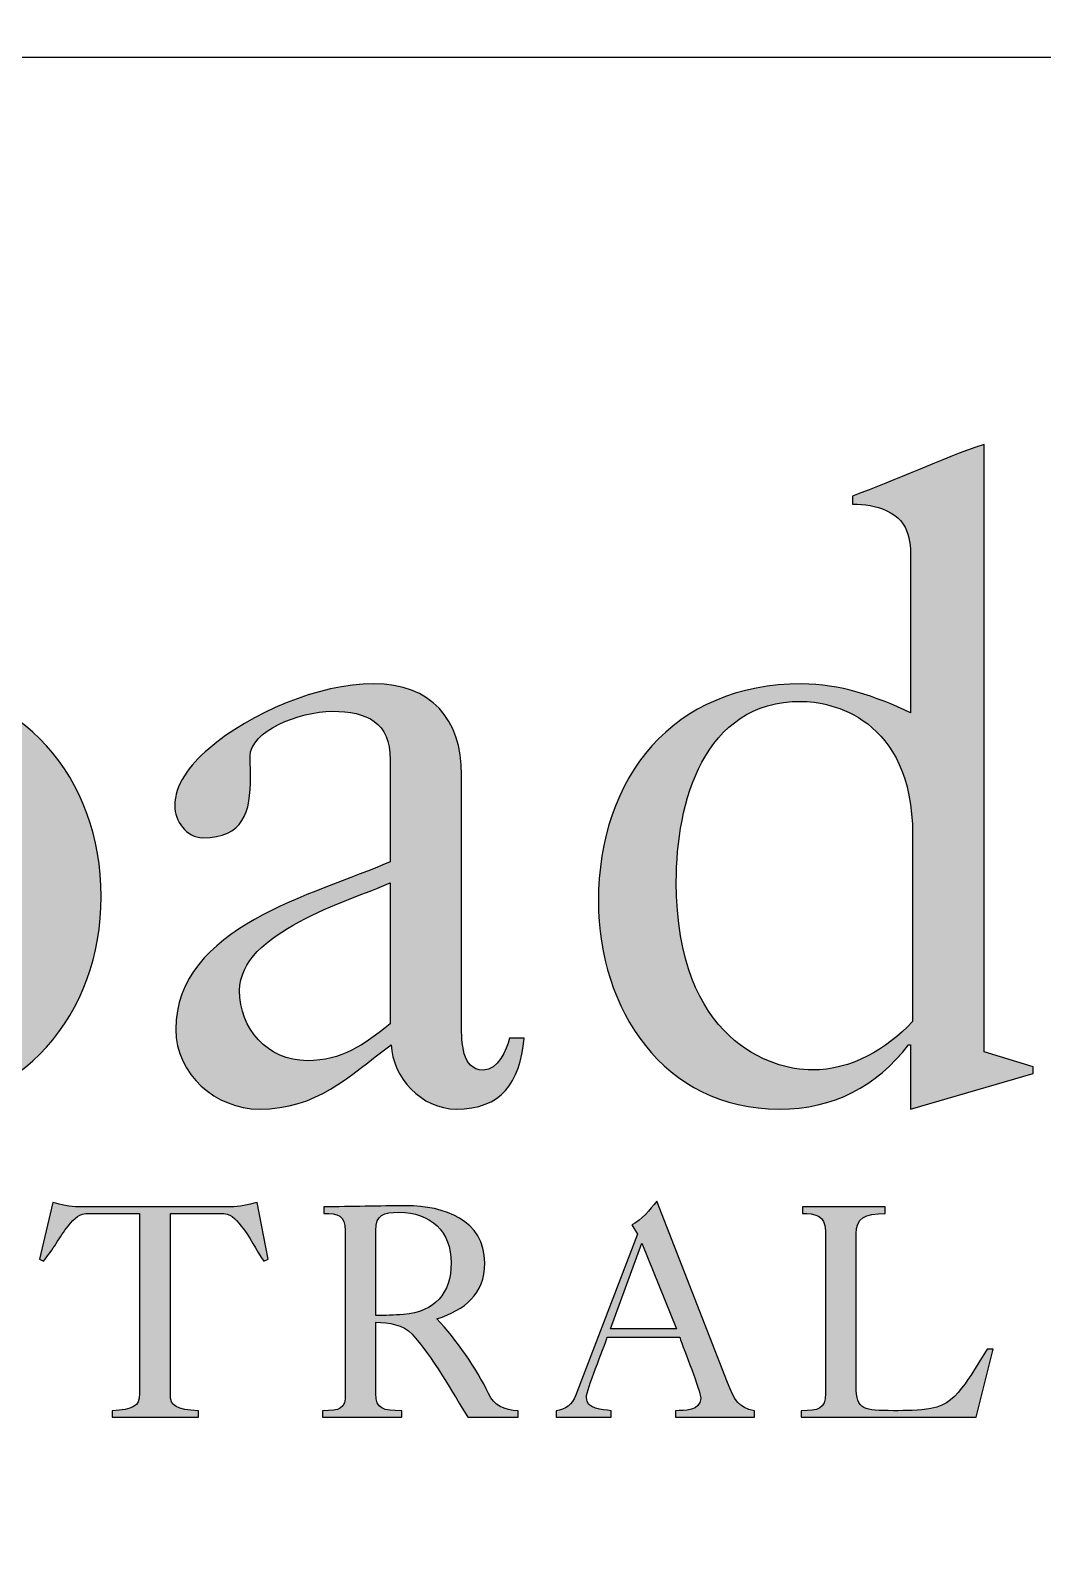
# Model space of a CAD drawing. Header units: millimetres. Extents: x 0 to 1038, y -1303 to 297.
# Drawn here: x 399.86 to 405.65, y 98.12 to 106.84 of the extents above; entities that cross this region are included whole.
import ezdxf
from ezdxf.enums import TextEntityAlignment as Align

# ---------------------------------------------------------------- set-up
doc = ezdxf.new("R2010")
doc.units = ezdxf.units.MM
for name, color, linetype in [('GREEN', 84, 'Continuous'), ('TBLK18', 4, 'Continuous'), ('TBLK25', 1, 'Continuous'), ('TBLK35', 3, 'Continuous'), ('TBLK50', 7, 'Continuous')]:
    doc.layers.add(name, color=color, linetype=linetype)
doc.styles.add('ISO', font='iso3098b.shx')

# ---------------------------------------------------------------- blocks, each defined once
blk = doc.blocks.new('MR logo')
at = {"layer": 'TBLK18'}
h = blk.add_hatch(color=256, dxfattribs=at)
edge = h.paths.add_edge_path(flags=16)
edge.add_spline(control_points=[(45.623, -9.558), (45.623, -8.212), (44.68, -8.03), (44.347, -8.03), (44.347, -8.03), (43.227, -8.03), (42.919, -9.193), (42.919, -10.099), (42.919, -10.099), (42.919, -11.917), (44.013, -12.25), (44.472, -12.25), (44.472, -12.25), (44.925, -12.25), (45.321, -12.017), (45.623, -11.697), (45.623, -11.697), (45.623, -11.697), (45.623, -9.558), (45.623, -9.558)], knot_values=[0, 0, 0, 0, 0.2, 0.2, 0.2, 0.2, 0.4, 0.4, 0.4, 0.4, 0.6, 0.6, 0.6, 0.6, 0.8, 0.8, 0.8, 0.8, 1, 1, 1, 1], degree=3, periodic=0)
edge = h.paths.add_edge_path()
edge.add_spline(control_points=[(45.601, -6.471), (45.601, -6.226), (45.607, -5.975), (45.33, -5.849), (45.33, -5.849), (45.192, -5.786), (45.085, -5.773), (44.934, -5.773), (44.934, -5.773), (44.934, -5.773), (44.934, -5.679), (44.934, -5.679), (44.934, -5.679), (45.45, -5.497), (45.928, -5.258), (46.443, -5.088), (46.443, -5.088), (46.443, -5.088), (46.443, -12.044), (46.443, -12.044), (46.443, -12.044), (46.443, -12.044), (47.003, -12.213), (47.003, -12.213), (47.003, -12.213), (47.003, -12.213), (47.003, -12.289), (47.003, -12.289), (47.003, -12.289), (47.003, -12.289), (45.601, -12.698), (45.601, -12.698), (45.601, -12.698), (45.601, -12.698), (45.601, -11.962), (45.601, -11.962), (45.601, -11.962), (45.601, -11.962), (45.576, -11.962), (45.576, -11.962), (45.576, -11.962), (45.211, -12.44), (44.72, -12.698), (44.098, -12.698), (44.098, -12.698), (42.771, -12.698), (42.028, -11.553), (42.028, -10.32), (42.028, -10.32), (42.028, -8.893), (42.884, -7.83), (44.355, -7.83), (44.355, -7.83), (44.783, -7.83), (45.198, -7.968), (45.601, -8.163), (45.601, -8.163), (45.601, -8.163), (45.601, -6.471), (45.601, -6.471)], knot_values=[0, 0, 0, 0, 0.066667, 0.066667, 0.066667, 0.066667, 0.133333, 0.133333, 0.133333, 0.133333, 0.2, 0.2, 0.2, 0.2, 0.266667, 0.266667, 0.266667, 0.266667, 0.333333, 0.333333, 0.333333, 0.333333, 0.4, 0.4, 0.4, 0.4, 0.466667, 0.466667, 0.466667, 0.466667, 0.533333, 0.533333, 0.533333, 0.533333, 0.6, 0.6, 0.6, 0.6, 0.666667, 0.666667, 0.666667, 0.666667, 0.733333, 0.733333, 0.733333, 0.733333, 0.8, 0.8, 0.8, 0.8, 0.866667, 0.866667, 0.866667, 0.866667, 0.933333, 0.933333, 0.933333, 0.933333, 1, 1, 1, 1], degree=3, periodic=0)
h = blk.add_hatch(color=256, dxfattribs=at)
edge = h.paths.add_edge_path(flags=16)
edge.add_spline(control_points=[(34.06, -8.037), (33.066, -8.037), (32.701, -9.169), (32.701, -10.264), (32.701, -10.264), (32.701, -11.358), (33.066, -12.497), (34.06, -12.497), (34.06, -12.497), (35.06, -12.497), (35.425, -11.358), (35.425, -10.264), (35.425, -10.264), (35.425, -9.169), (35.06, -8.037), (34.06, -8.037)], knot_values=[0, 0, 0, 0, 0.25, 0.25, 0.25, 0.25, 0.5, 0.5, 0.5, 0.5, 0.75, 0.75, 0.75, 0.75, 1, 1, 1, 1], degree=3, periodic=0)
edge = h.paths.add_edge_path()
edge.add_spline(control_points=[(34.06, -12.698), (32.689, -12.698), (31.79, -11.616), (31.79, -10.264), (31.79, -10.264), (31.79, -8.912), (32.689, -7.83), (34.06, -7.83), (34.06, -7.83), (35.431, -7.83), (36.337, -8.912), (36.337, -10.264), (36.337, -10.264), (36.337, -11.616), (35.431, -12.698), (34.06, -12.698)], knot_values=[0, 0, 0, 0, 0.25, 0.25, 0.25, 0.25, 0.5, 0.5, 0.5, 0.5, 0.75, 0.75, 0.75, 0.75, 1, 1, 1, 1], degree=3, periodic=0)
h = blk.add_hatch(color=256, dxfattribs=at)
edge = h.paths.add_edge_path(flags=16)
edge.add_spline(control_points=[(39.645, -10.107), (39.167, -10.32), (37.922, -10.673), (37.922, -11.339), (37.922, -11.339), (37.922, -11.779), (38.242, -12.144), (38.695, -12.144), (38.695, -12.144), (39.098, -12.144), (39.337, -11.962), (39.645, -11.723), (39.645, -11.723), (39.645, -11.723), (39.645, -10.107), (39.645, -10.107)], knot_values=[0, 0, 0, 0, 0.25, 0.25, 0.25, 0.25, 0.5, 0.5, 0.5, 0.5, 0.75, 0.75, 0.75, 0.75, 1, 1, 1, 1], degree=3, periodic=0)
edge = h.paths.add_edge_path()
edge.add_spline(control_points=[(39.645, -8.698), (39.645, -8.27), (39.381, -8.144), (38.984, -8.144), (38.984, -8.144), (38.594, -8.144), (38.041, -8.377), (38.041, -8.66), (38.041, -8.66), (38.041, -8.723), (38.047, -8.786), (38.047, -8.893), (38.047, -8.893), (38.047, -9.302), (37.966, -9.591), (37.5, -9.591), (37.5, -9.591), (37.311, -9.591), (37.179, -9.396), (37.179, -9.226), (37.179, -9.226), (37.179, -8.987), (37.343, -8.767), (37.569, -8.572), (37.569, -8.572), (38.047, -8.163), (38.821, -7.83), (39.456, -7.83), (39.456, -7.83), (40.11, -7.83), (40.462, -8.226), (40.462, -8.874), (40.462, -8.874), (40.462, -8.874), (40.462, -11.742), (40.462, -11.742), (40.462, -11.742), (40.462, -11.924), (40.462, -12.251), (40.708, -12.251), (40.708, -12.251), (40.877, -12.251), (40.978, -12.025), (41.01, -11.886), (41.01, -11.886), (41.01, -11.886), (41.179, -11.886), (41.179, -11.886), (41.179, -11.886), (41.129, -12.402), (40.915, -12.698), (40.4, -12.698), (40.4, -12.698), (40.003, -12.698), (39.67, -12.333), (39.657, -11.962), (39.657, -11.962), (39.154, -12.333), (38.808, -12.698), (38.148, -12.698), (38.148, -12.698), (37.651, -12.698), (37.192, -12.302), (37.192, -11.786), (37.192, -11.786), (37.192, -10.61), (38.777, -10.245), (39.645, -9.868), (39.645, -9.868), (39.645, -9.868), (39.645, -8.698), (39.645, -8.698)], knot_values=[0, 0, 0, 0, 0.055556, 0.055556, 0.055556, 0.055556, 0.111111, 0.111111, 0.111111, 0.111111, 0.166667, 0.166667, 0.166667, 0.166667, 0.222222, 0.222222, 0.222222, 0.222222, 0.277778, 0.277778, 0.277778, 0.277778, 0.333333, 0.333333, 0.333333, 0.333333, 0.388889, 0.388889, 0.388889, 0.388889, 0.444444, 0.444444, 0.444444, 0.444444, 0.5, 0.5, 0.5, 0.5, 0.555556, 0.555556, 0.555556, 0.555556, 0.611111, 0.611111, 0.611111, 0.611111, 0.666667, 0.666667, 0.666667, 0.666667, 0.722222, 0.722222, 0.722222, 0.722222, 0.777778, 0.777778, 0.777778, 0.777778, 0.833333, 0.833333, 0.833333, 0.833333, 0.888889, 0.888889, 0.888889, 0.888889, 0.944444, 0.944444, 0.944444, 0.944444, 1, 1, 1, 1], degree=3, periodic=0)
h = blk.add_hatch(color=256, dxfattribs=at)
edge = h.paths.add_edge_path()
edge.add_spline(control_points=[(36.777, -13.893), (36.777, -13.893), (36.205, -13.893), (36.205, -13.893), (36.205, -13.893), (36.079, -13.893), (36.041, -13.943), (35.959, -14.037), (35.959, -14.037), (35.859, -14.163), (35.789, -14.308), (35.676, -14.44), (35.676, -14.44), (35.676, -14.44), (35.632, -14.415), (35.632, -14.415), (35.632, -14.415), (35.632, -14.415), (35.783, -13.767), (35.783, -13.767), (35.783, -13.767), (35.878, -13.792), (35.978, -13.817), (36.085, -13.817), (36.085, -13.817), (36.085, -13.817), (37.815, -13.817), (37.815, -13.817), (37.815, -13.817), (37.922, -13.817), (38.022, -13.792), (38.123, -13.767), (38.123, -13.767), (38.123, -13.767), (38.249, -14.415), (38.249, -14.415), (38.249, -14.415), (38.249, -14.415), (38.198, -14.44), (38.198, -14.44), (38.198, -14.44), (38.11, -14.308), (38.041, -14.163), (37.94, -14.037), (37.94, -14.037), (37.859, -13.943), (37.827, -13.893), (37.695, -13.893), (37.695, -13.893), (37.695, -13.893), (37.129, -13.893), (37.129, -13.893), (37.129, -13.893), (37.129, -13.893), (37.129, -15.956), (37.129, -15.956), (37.129, -15.956), (37.129, -16.106), (37.198, -16.138), (37.45, -16.151), (37.45, -16.151), (37.45, -16.151), (37.45, -16.226), (37.45, -16.226), (37.45, -16.226), (37.45, -16.226), (36.462, -16.226), (36.462, -16.226), (36.462, -16.226), (36.462, -16.226), (36.462, -16.151), (36.462, -16.151), (36.462, -16.151), (36.701, -16.138), (36.777, -16.106), (36.777, -15.956), (36.777, -15.956), (36.777, -15.956), (36.777, -13.893), (36.777, -13.893)], knot_values=[0, 0, 0, 0, 0.05, 0.05, 0.05, 0.05, 0.1, 0.1, 0.1, 0.1, 0.15, 0.15, 0.15, 0.15, 0.2, 0.2, 0.2, 0.2, 0.25, 0.25, 0.25, 0.25, 0.3, 0.3, 0.3, 0.3, 0.35, 0.35, 0.35, 0.35, 0.4, 0.4, 0.4, 0.4, 0.45, 0.45, 0.45, 0.45, 0.5, 0.5, 0.5, 0.5, 0.55, 0.55, 0.55, 0.55, 0.6, 0.6, 0.6, 0.6, 0.65, 0.65, 0.65, 0.65, 0.7, 0.7, 0.7, 0.7, 0.75, 0.75, 0.75, 0.75, 0.8, 0.8, 0.8, 0.8, 0.85, 0.85, 0.85, 0.85, 0.9, 0.9, 0.9, 0.9, 0.95, 0.95, 0.95, 0.95, 1, 1, 1, 1], degree=3, periodic=0)
h = blk.add_hatch(color=256, dxfattribs=at)
edge = h.paths.add_edge_path(flags=16)
edge.add_spline(control_points=[(42.167, -15.213), (42.167, -15.213), (42.921, -15.213), (42.921, -15.213), (42.921, -15.213), (42.921, -15.213), (42.525, -14.232), (42.525, -14.232), (42.525, -14.232), (42.525, -14.232), (42.167, -15.213), (42.167, -15.213)], knot_values=[0, 0, 0, 0, 0.333333, 0.333333, 0.333333, 0.333333, 0.666667, 0.666667, 0.666667, 0.666667, 1, 1, 1, 1], degree=3, periodic=0)
edge = h.paths.add_edge_path()
edge.add_spline(control_points=[(41.544, -16.226), (41.544, -16.226), (41.544, -16.151), (41.544, -16.151), (41.544, -16.151), (41.645, -16.144), (41.733, -16.075), (41.764, -15.981), (41.764, -15.981), (41.764, -15.981), (42.475, -14.132), (42.475, -14.132), (42.475, -14.132), (42.475, -14.132), (42.412, -14.025), (42.412, -14.025), (42.412, -14.025), (42.525, -13.962), (42.613, -13.855), (42.695, -13.754), (42.695, -13.754), (42.695, -13.754), (43.506, -15.83), (43.506, -15.83), (43.506, -15.83), (43.588, -16.031), (43.626, -16.119), (43.815, -16.151), (43.815, -16.151), (43.815, -16.151), (43.815, -16.226), (43.815, -16.226), (43.815, -16.226), (43.815, -16.226), (42.909, -16.226), (42.909, -16.226), (42.909, -16.226), (42.909, -16.226), (42.909, -16.151), (42.909, -16.151), (42.909, -16.151), (43.01, -16.151), (43.198, -16.151), (43.198, -16.012), (43.198, -16.012), (43.198, -15.912), (43.003, -15.465), (42.959, -15.308), (42.959, -15.308), (42.959, -15.308), (42.129, -15.308), (42.129, -15.308), (42.129, -15.308), (42.091, -15.434), (41.89, -15.912), (41.89, -16), (41.89, -16), (41.89, -16.138), (42.072, -16.138), (42.173, -16.151), (42.173, -16.151), (42.173, -16.151), (42.173, -16.226), (42.173, -16.226), (42.173, -16.226), (42.173, -16.226), (41.544, -16.226), (41.544, -16.226)], knot_values=[0, 0, 0, 0, 0.058824, 0.058824, 0.058824, 0.058824, 0.117647, 0.117647, 0.117647, 0.117647, 0.176471, 0.176471, 0.176471, 0.176471, 0.235294, 0.235294, 0.235294, 0.235294, 0.294118, 0.294118, 0.294118, 0.294118, 0.352941, 0.352941, 0.352941, 0.352941, 0.411765, 0.411765, 0.411765, 0.411765, 0.470588, 0.470588, 0.470588, 0.470588, 0.529412, 0.529412, 0.529412, 0.529412, 0.588235, 0.588235, 0.588235, 0.588235, 0.647059, 0.647059, 0.647059, 0.647059, 0.705882, 0.705882, 0.705882, 0.705882, 0.764706, 0.764706, 0.764706, 0.764706, 0.823529, 0.823529, 0.823529, 0.823529, 0.882353, 0.882353, 0.882353, 0.882353, 0.941176, 0.941176, 0.941176, 0.941176, 1, 1, 1, 1], degree=3, periodic=0)
h = blk.add_hatch(color=256, dxfattribs=at)
edge = h.paths.add_edge_path()
edge.add_spline(control_points=[(38.884, -13.817), (39.198, -13.817), (39.519, -13.805), (39.833, -13.805), (39.833, -13.805), (40.255, -13.805), (40.727, -13.968), (40.727, -14.459), (40.727, -14.459), (40.727, -14.823), (40.5, -14.993), (40.179, -15.1), (40.179, -15.1), (40.4, -15.333), (40.632, -15.666), (40.771, -15.956), (40.771, -15.956), (40.833, -16.088), (40.947, -16.151), (41.11, -16.151), (41.11, -16.151), (41.11, -16.151), (41.11, -16.226), (41.11, -16.226), (41.11, -16.226), (41.11, -16.226), (40.532, -16.226), (40.532, -16.226), (40.532, -16.226), (40.381, -15.974), (40.104, -15.496), (39.896, -15.276), (39.896, -15.276), (39.789, -15.163), (39.632, -15.144), (39.481, -15.138), (39.481, -15.138), (39.481, -15.138), (39.481, -15.956), (39.481, -15.956), (39.481, -15.956), (39.481, -16.132), (39.563, -16.151), (39.777, -16.151), (39.777, -16.151), (39.777, -16.151), (39.777, -16.226), (39.777, -16.226), (39.777, -16.226), (39.777, -16.226), (38.871, -16.226), (38.871, -16.226), (38.871, -16.226), (38.871, -16.226), (38.871, -16.151), (38.871, -16.151), (38.871, -16.151), (39.066, -16.151), (39.142, -16.132), (39.129, -15.956), (39.129, -15.956), (39.129, -15.956), (39.129, -14.088), (39.129, -14.088), (39.129, -14.088), (39.129, -13.912), (39.047, -13.893), (38.884, -13.893), (38.884, -13.893), (38.884, -13.893), (38.884, -13.817), (38.884, -13.817)], knot_values=[0, 0, 0, 0, 0.055556, 0.055556, 0.055556, 0.055556, 0.111111, 0.111111, 0.111111, 0.111111, 0.166667, 0.166667, 0.166667, 0.166667, 0.222222, 0.222222, 0.222222, 0.222222, 0.277778, 0.277778, 0.277778, 0.277778, 0.333333, 0.333333, 0.333333, 0.333333, 0.388889, 0.388889, 0.388889, 0.388889, 0.444444, 0.444444, 0.444444, 0.444444, 0.5, 0.5, 0.5, 0.5, 0.555556, 0.555556, 0.555556, 0.555556, 0.611111, 0.611111, 0.611111, 0.611111, 0.666667, 0.666667, 0.666667, 0.666667, 0.722222, 0.722222, 0.722222, 0.722222, 0.777778, 0.777778, 0.777778, 0.777778, 0.833333, 0.833333, 0.833333, 0.833333, 0.888889, 0.888889, 0.888889, 0.888889, 0.944444, 0.944444, 0.944444, 0.944444, 1, 1, 1, 1], degree=3, periodic=0)
edge = h.paths.add_edge_path(flags=16)
edge.add_spline(control_points=[(40.343, -14.459), (40.343, -14.1), (40.11, -13.88), (39.745, -13.88), (39.745, -13.88), (39.569, -13.88), (39.481, -13.905), (39.481, -14.088), (39.481, -14.088), (39.481, -14.088), (39.481, -15.063), (39.481, -15.063), (39.481, -15.063), (39.588, -15.063), (39.689, -15.056), (39.796, -15.05), (39.796, -15.05), (40.154, -15.018), (40.343, -14.811), (40.343, -14.459)], knot_values=[0, 0, 0, 0, 0.2, 0.2, 0.2, 0.2, 0.4, 0.4, 0.4, 0.4, 0.6, 0.6, 0.6, 0.6, 0.8, 0.8, 0.8, 0.8, 1, 1, 1, 1], degree=3, periodic=0)
h = blk.add_hatch(color=256, dxfattribs=at)
edge = h.paths.add_edge_path()
edge.add_spline(control_points=[(44.349, -16.226), (44.349, -16.226), (44.349, -16.151), (44.349, -16.151), (44.349, -16.151), (44.544, -16.151), (44.626, -16.132), (44.626, -15.956), (44.626, -15.956), (44.626, -15.956), (44.626, -14.088), (44.626, -14.088), (44.626, -14.088), (44.626, -13.912), (44.5, -13.893), (44.362, -13.893), (44.362, -13.893), (44.362, -13.893), (44.362, -13.817), (44.362, -13.817), (44.362, -13.817), (44.362, -13.817), (45.311, -13.817), (45.311, -13.817), (45.311, -13.817), (45.311, -13.817), (45.311, -13.893), (45.311, -13.893), (45.311, -13.893), (45.072, -13.893), (44.978, -13.949), (44.978, -14.125), (44.978, -14.125), (44.978, -14.125), (44.978, -15.874), (44.978, -15.874), (44.978, -15.874), (44.978, -16.144), (45.066, -16.151), (45.406, -16.151), (45.406, -16.151), (45.544, -16.151), (45.695, -16.151), (45.833, -16.125), (45.833, -16.125), (46.022, -16.094), (46.116, -15.987), (46.223, -15.842), (46.223, -15.842), (46.311, -15.717), (46.393, -15.585), (46.475, -15.446), (46.475, -15.446), (46.475, -15.446), (46.544, -15.446), (46.544, -15.446), (46.544, -15.446), (46.544, -15.446), (46.349, -16.226), (46.349, -16.226), (46.349, -16.226), (46.349, -16.226), (44.349, -16.226), (44.349, -16.226)], knot_values=[0, 0, 0, 0, 0.0625, 0.0625, 0.0625, 0.0625, 0.125, 0.125, 0.125, 0.125, 0.1875, 0.1875, 0.1875, 0.1875, 0.25, 0.25, 0.25, 0.25, 0.3125, 0.3125, 0.3125, 0.3125, 0.375, 0.375, 0.375, 0.375, 0.4375, 0.4375, 0.4375, 0.4375, 0.5, 0.5, 0.5, 0.5, 0.5625, 0.5625, 0.5625, 0.5625, 0.625, 0.625, 0.625, 0.625, 0.6875, 0.6875, 0.6875, 0.6875, 0.75, 0.75, 0.75, 0.75, 0.8125, 0.8125, 0.8125, 0.8125, 0.875, 0.875, 0.875, 0.875, 0.9375, 0.9375, 0.9375, 0.9375, 1, 1, 1, 1], degree=3, periodic=0)
for points, knots in [([(45.601, -6.471), (45.601, -6.226), (45.607, -5.975), (45.33, -5.849), (45.33, -5.849), (45.192, -5.786), (45.085, -5.773), (44.934, -5.773), (44.934, -5.773), (44.934, -5.773), (44.934, -5.679), (44.934, -5.679), (44.934, -5.679), (45.45, -5.497), (45.928, -5.258), (46.443, -5.088), (46.443, -5.088), (46.443, -5.088), (46.443, -12.044), (46.443, -12.044), (46.443, -12.044), (46.443, -12.044), (47.003, -12.213), (47.003, -12.213), (47.003, -12.213), (47.003, -12.213), (47.003, -12.289), (47.003, -12.289), (47.003, -12.289), (47.003, -12.289), (45.601, -12.698), (45.601, -12.698), (45.601, -12.698), (45.601, -12.698), (45.601, -11.962), (45.601, -11.962), (45.601, -11.962), (45.601, -11.962), (45.576, -11.962), (45.576, -11.962), (45.576, -11.962), (45.211, -12.44), (44.72, -12.698), (44.098, -12.698), (44.098, -12.698), (42.771, -12.698), (42.028, -11.553), (42.028, -10.32), (42.028, -10.32), (42.028, -8.893), (42.884, -7.83), (44.355, -7.83), (44.355, -7.83), (44.783, -7.83), (45.198, -7.968), (45.601, -8.163), (45.601, -8.163), (45.601, -8.163), (45.601, -6.471), (45.601, -6.471)], [0, 0, 0, 0, 0.066667, 0.066667, 0.066667, 0.066667, 0.133333, 0.133333, 0.133333, 0.133333, 0.2, 0.2, 0.2, 0.2, 0.266667, 0.266667, 0.266667, 0.266667, 0.333333, 0.333333, 0.333333, 0.333333, 0.4, 0.4, 0.4, 0.4, 0.466667, 0.466667, 0.466667, 0.466667, 0.533333, 0.533333, 0.533333, 0.533333, 0.6, 0.6, 0.6, 0.6, 0.666667, 0.666667, 0.666667, 0.666667, 0.733333, 0.733333, 0.733333, 0.733333, 0.8, 0.8, 0.8, 0.8, 0.866667, 0.866667, 0.866667, 0.866667, 0.933333, 0.933333, 0.933333, 0.933333, 1, 1, 1, 1]), ([(34.06, -12.698), (32.689, -12.698), (31.79, -11.616), (31.79, -10.264), (31.79, -10.264), (31.79, -8.912), (32.689, -7.83), (34.06, -7.83), (34.06, -7.83), (35.431, -7.83), (36.337, -8.912), (36.337, -10.264), (36.337, -10.264), (36.337, -11.616), (35.431, -12.698), (34.06, -12.698)], [0, 0, 0, 0, 0.25, 0.25, 0.25, 0.25, 0.5, 0.5, 0.5, 0.5, 0.75, 0.75, 0.75, 0.75, 1, 1, 1, 1]), ([(39.645, -8.698), (39.645, -8.27), (39.381, -8.144), (38.984, -8.144), (38.984, -8.144), (38.594, -8.144), (38.041, -8.377), (38.041, -8.66), (38.041, -8.66), (38.041, -8.723), (38.047, -8.786), (38.047, -8.893), (38.047, -8.893), (38.047, -9.302), (37.966, -9.591), (37.5, -9.591), (37.5, -9.591), (37.311, -9.591), (37.179, -9.396), (37.179, -9.226), (37.179, -9.226), (37.179, -8.987), (37.343, -8.767), (37.569, -8.572), (37.569, -8.572), (38.047, -8.163), (38.821, -7.83), (39.456, -7.83), (39.456, -7.83), (40.11, -7.83), (40.462, -8.226), (40.462, -8.874), (40.462, -8.874), (40.462, -8.874), (40.462, -11.742), (40.462, -11.742), (40.462, -11.742), (40.462, -11.924), (40.462, -12.251), (40.708, -12.251), (40.708, -12.251), (40.877, -12.251), (40.978, -12.025), (41.01, -11.886), (41.01, -11.886), (41.01, -11.886), (41.179, -11.886), (41.179, -11.886), (41.179, -11.886), (41.129, -12.402), (40.915, -12.698), (40.4, -12.698), (40.4, -12.698), (40.003, -12.698), (39.67, -12.333), (39.657, -11.962), (39.657, -11.962), (39.154, -12.333), (38.808, -12.698), (38.148, -12.698), (38.148, -12.698), (37.651, -12.698), (37.192, -12.302), (37.192, -11.786), (37.192, -11.786), (37.192, -10.61), (38.777, -10.245), (39.645, -9.868), (39.645, -9.868), (39.645, -9.868), (39.645, -8.698), (39.645, -8.698)], [0, 0, 0, 0, 0.055556, 0.055556, 0.055556, 0.055556, 0.111111, 0.111111, 0.111111, 0.111111, 0.166667, 0.166667, 0.166667, 0.166667, 0.222222, 0.222222, 0.222222, 0.222222, 0.277778, 0.277778, 0.277778, 0.277778, 0.333333, 0.333333, 0.333333, 0.333333, 0.388889, 0.388889, 0.388889, 0.388889, 0.444444, 0.444444, 0.444444, 0.444444, 0.5, 0.5, 0.5, 0.5, 0.555556, 0.555556, 0.555556, 0.555556, 0.611111, 0.611111, 0.611111, 0.611111, 0.666667, 0.666667, 0.666667, 0.666667, 0.722222, 0.722222, 0.722222, 0.722222, 0.777778, 0.777778, 0.777778, 0.777778, 0.833333, 0.833333, 0.833333, 0.833333, 0.888889, 0.888889, 0.888889, 0.888889, 0.944444, 0.944444, 0.944444, 0.944444, 1, 1, 1, 1]), ([(45.623, -9.558), (45.623, -8.212), (44.68, -8.03), (44.347, -8.03), (44.347, -8.03), (43.227, -8.03), (42.919, -9.193), (42.919, -10.099), (42.919, -10.099), (42.919, -11.917), (44.013, -12.25), (44.472, -12.25), (44.472, -12.25), (44.925, -12.25), (45.321, -12.017), (45.623, -11.697), (45.623, -11.697), (45.623, -11.697), (45.623, -9.558), (45.623, -9.558)], [0, 0, 0, 0, 0.2, 0.2, 0.2, 0.2, 0.4, 0.4, 0.4, 0.4, 0.6, 0.6, 0.6, 0.6, 0.8, 0.8, 0.8, 0.8, 1, 1, 1, 1]), ([(39.645, -10.107), (39.167, -10.32), (37.922, -10.673), (37.922, -11.339), (37.922, -11.339), (37.922, -11.779), (38.242, -12.144), (38.695, -12.144), (38.695, -12.144), (39.098, -12.144), (39.337, -11.962), (39.645, -11.723), (39.645, -11.723), (39.645, -11.723), (39.645, -10.107), (39.645, -10.107)], [0, 0, 0, 0, 0.25, 0.25, 0.25, 0.25, 0.5, 0.5, 0.5, 0.5, 0.75, 0.75, 0.75, 0.75, 1, 1, 1, 1]), ([(36.777, -13.893), (36.777, -13.893), (36.205, -13.893), (36.205, -13.893), (36.205, -13.893), (36.079, -13.893), (36.041, -13.943), (35.959, -14.037), (35.959, -14.037), (35.859, -14.163), (35.789, -14.308), (35.676, -14.44), (35.676, -14.44), (35.676, -14.44), (35.632, -14.415), (35.632, -14.415), (35.632, -14.415), (35.632, -14.415), (35.783, -13.767), (35.783, -13.767), (35.783, -13.767), (35.878, -13.792), (35.978, -13.817), (36.085, -13.817), (36.085, -13.817), (36.085, -13.817), (37.815, -13.817), (37.815, -13.817), (37.815, -13.817), (37.922, -13.817), (38.022, -13.792), (38.123, -13.767), (38.123, -13.767), (38.123, -13.767), (38.249, -14.415), (38.249, -14.415), (38.249, -14.415), (38.249, -14.415), (38.198, -14.44), (38.198, -14.44), (38.198, -14.44), (38.11, -14.308), (38.041, -14.163), (37.94, -14.037), (37.94, -14.037), (37.859, -13.943), (37.827, -13.893), (37.695, -13.893), (37.695, -13.893), (37.695, -13.893), (37.129, -13.893), (37.129, -13.893), (37.129, -13.893), (37.129, -13.893), (37.129, -15.956), (37.129, -15.956), (37.129, -15.956), (37.129, -16.106), (37.198, -16.138), (37.45, -16.151), (37.45, -16.151), (37.45, -16.151), (37.45, -16.226), (37.45, -16.226), (37.45, -16.226), (37.45, -16.226), (36.462, -16.226), (36.462, -16.226), (36.462, -16.226), (36.462, -16.226), (36.462, -16.151), (36.462, -16.151), (36.462, -16.151), (36.701, -16.138), (36.777, -16.106), (36.777, -15.956), (36.777, -15.956), (36.777, -15.956), (36.777, -13.893), (36.777, -13.893)], [0, 0, 0, 0, 0.05, 0.05, 0.05, 0.05, 0.1, 0.1, 0.1, 0.1, 0.15, 0.15, 0.15, 0.15, 0.2, 0.2, 0.2, 0.2, 0.25, 0.25, 0.25, 0.25, 0.3, 0.3, 0.3, 0.3, 0.35, 0.35, 0.35, 0.35, 0.4, 0.4, 0.4, 0.4, 0.45, 0.45, 0.45, 0.45, 0.5, 0.5, 0.5, 0.5, 0.55, 0.55, 0.55, 0.55, 0.6, 0.6, 0.6, 0.6, 0.65, 0.65, 0.65, 0.65, 0.7, 0.7, 0.7, 0.7, 0.75, 0.75, 0.75, 0.75, 0.8, 0.8, 0.8, 0.8, 0.85, 0.85, 0.85, 0.85, 0.9, 0.9, 0.9, 0.9, 0.95, 0.95, 0.95, 0.95, 1, 1, 1, 1]), ([(41.544, -16.226), (41.544, -16.226), (41.544, -16.151), (41.544, -16.151), (41.544, -16.151), (41.645, -16.144), (41.733, -16.075), (41.764, -15.981), (41.764, -15.981), (41.764, -15.981), (42.475, -14.132), (42.475, -14.132), (42.475, -14.132), (42.475, -14.132), (42.412, -14.025), (42.412, -14.025), (42.412, -14.025), (42.525, -13.962), (42.613, -13.855), (42.695, -13.754), (42.695, -13.754), (42.695, -13.754), (43.506, -15.83), (43.506, -15.83), (43.506, -15.83), (43.588, -16.031), (43.626, -16.119), (43.815, -16.151), (43.815, -16.151), (43.815, -16.151), (43.815, -16.226), (43.815, -16.226), (43.815, -16.226), (43.815, -16.226), (42.909, -16.226), (42.909, -16.226), (42.909, -16.226), (42.909, -16.226), (42.909, -16.151), (42.909, -16.151), (42.909, -16.151), (43.01, -16.151), (43.198, -16.151), (43.198, -16.012), (43.198, -16.012), (43.198, -15.912), (43.003, -15.465), (42.959, -15.308), (42.959, -15.308), (42.959, -15.308), (42.129, -15.308), (42.129, -15.308), (42.129, -15.308), (42.091, -15.434), (41.89, -15.912), (41.89, -16), (41.89, -16), (41.89, -16.138), (42.072, -16.138), (42.173, -16.151), (42.173, -16.151), (42.173, -16.151), (42.173, -16.226), (42.173, -16.226), (42.173, -16.226), (42.173, -16.226), (41.544, -16.226), (41.544, -16.226)], [0, 0, 0, 0, 0.058824, 0.058824, 0.058824, 0.058824, 0.117647, 0.117647, 0.117647, 0.117647, 0.176471, 0.176471, 0.176471, 0.176471, 0.235294, 0.235294, 0.235294, 0.235294, 0.294118, 0.294118, 0.294118, 0.294118, 0.352941, 0.352941, 0.352941, 0.352941, 0.411765, 0.411765, 0.411765, 0.411765, 0.470588, 0.470588, 0.470588, 0.470588, 0.529412, 0.529412, 0.529412, 0.529412, 0.588235, 0.588235, 0.588235, 0.588235, 0.647059, 0.647059, 0.647059, 0.647059, 0.705882, 0.705882, 0.705882, 0.705882, 0.764706, 0.764706, 0.764706, 0.764706, 0.823529, 0.823529, 0.823529, 0.823529, 0.882353, 0.882353, 0.882353, 0.882353, 0.941176, 0.941176, 0.941176, 0.941176, 1, 1, 1, 1]), ([(38.884, -13.817), (39.198, -13.817), (39.519, -13.805), (39.833, -13.805), (39.833, -13.805), (40.255, -13.805), (40.727, -13.968), (40.727, -14.459), (40.727, -14.459), (40.727, -14.823), (40.5, -14.993), (40.179, -15.1), (40.179, -15.1), (40.4, -15.333), (40.632, -15.666), (40.771, -15.956), (40.771, -15.956), (40.833, -16.088), (40.947, -16.151), (41.11, -16.151), (41.11, -16.151), (41.11, -16.151), (41.11, -16.226), (41.11, -16.226), (41.11, -16.226), (41.11, -16.226), (40.532, -16.226), (40.532, -16.226), (40.532, -16.226), (40.381, -15.974), (40.104, -15.496), (39.896, -15.276), (39.896, -15.276), (39.789, -15.163), (39.632, -15.144), (39.481, -15.138), (39.481, -15.138), (39.481, -15.138), (39.481, -15.956), (39.481, -15.956), (39.481, -15.956), (39.481, -16.132), (39.563, -16.151), (39.777, -16.151), (39.777, -16.151), (39.777, -16.151), (39.777, -16.226), (39.777, -16.226), (39.777, -16.226), (39.777, -16.226), (38.871, -16.226), (38.871, -16.226), (38.871, -16.226), (38.871, -16.226), (38.871, -16.151), (38.871, -16.151), (38.871, -16.151), (39.066, -16.151), (39.142, -16.132), (39.129, -15.956), (39.129, -15.956), (39.129, -15.956), (39.129, -14.088), (39.129, -14.088), (39.129, -14.088), (39.129, -13.912), (39.047, -13.893), (38.884, -13.893), (38.884, -13.893), (38.884, -13.893), (38.884, -13.817), (38.884, -13.817)], [0, 0, 0, 0, 0.055556, 0.055556, 0.055556, 0.055556, 0.111111, 0.111111, 0.111111, 0.111111, 0.166667, 0.166667, 0.166667, 0.166667, 0.222222, 0.222222, 0.222222, 0.222222, 0.277778, 0.277778, 0.277778, 0.277778, 0.333333, 0.333333, 0.333333, 0.333333, 0.388889, 0.388889, 0.388889, 0.388889, 0.444444, 0.444444, 0.444444, 0.444444, 0.5, 0.5, 0.5, 0.5, 0.555556, 0.555556, 0.555556, 0.555556, 0.611111, 0.611111, 0.611111, 0.611111, 0.666667, 0.666667, 0.666667, 0.666667, 0.722222, 0.722222, 0.722222, 0.722222, 0.777778, 0.777778, 0.777778, 0.777778, 0.833333, 0.833333, 0.833333, 0.833333, 0.888889, 0.888889, 0.888889, 0.888889, 0.944444, 0.944444, 0.944444, 0.944444, 1, 1, 1, 1]), ([(40.343, -14.459), (40.343, -14.1), (40.11, -13.88), (39.745, -13.88), (39.745, -13.88), (39.569, -13.88), (39.481, -13.905), (39.481, -14.088), (39.481, -14.088), (39.481, -14.088), (39.481, -15.063), (39.481, -15.063), (39.481, -15.063), (39.588, -15.063), (39.689, -15.056), (39.796, -15.05), (39.796, -15.05), (40.154, -15.018), (40.343, -14.811), (40.343, -14.459)], [0, 0, 0, 0, 0.2, 0.2, 0.2, 0.2, 0.4, 0.4, 0.4, 0.4, 0.6, 0.6, 0.6, 0.6, 0.8, 0.8, 0.8, 0.8, 1, 1, 1, 1]), ([(44.349, -16.226), (44.349, -16.226), (44.349, -16.151), (44.349, -16.151), (44.349, -16.151), (44.544, -16.151), (44.626, -16.132), (44.626, -15.956), (44.626, -15.956), (44.626, -15.956), (44.626, -14.088), (44.626, -14.088), (44.626, -14.088), (44.626, -13.912), (44.5, -13.893), (44.362, -13.893), (44.362, -13.893), (44.362, -13.893), (44.362, -13.817), (44.362, -13.817), (44.362, -13.817), (44.362, -13.817), (45.311, -13.817), (45.311, -13.817), (45.311, -13.817), (45.311, -13.817), (45.311, -13.893), (45.311, -13.893), (45.311, -13.893), (45.072, -13.893), (44.978, -13.949), (44.978, -14.125), (44.978, -14.125), (44.978, -14.125), (44.978, -15.874), (44.978, -15.874), (44.978, -15.874), (44.978, -16.144), (45.066, -16.151), (45.406, -16.151), (45.406, -16.151), (45.544, -16.151), (45.695, -16.151), (45.833, -16.125), (45.833, -16.125), (46.022, -16.094), (46.116, -15.987), (46.223, -15.842), (46.223, -15.842), (46.311, -15.717), (46.393, -15.585), (46.475, -15.446), (46.475, -15.446), (46.475, -15.446), (46.544, -15.446), (46.544, -15.446), (46.544, -15.446), (46.544, -15.446), (46.349, -16.226), (46.349, -16.226), (46.349, -16.226), (46.349, -16.226), (44.349, -16.226), (44.349, -16.226)], [0, 0, 0, 0, 0.0625, 0.0625, 0.0625, 0.0625, 0.125, 0.125, 0.125, 0.125, 0.1875, 0.1875, 0.1875, 0.1875, 0.25, 0.25, 0.25, 0.25, 0.3125, 0.3125, 0.3125, 0.3125, 0.375, 0.375, 0.375, 0.375, 0.4375, 0.4375, 0.4375, 0.4375, 0.5, 0.5, 0.5, 0.5, 0.5625, 0.5625, 0.5625, 0.5625, 0.625, 0.625, 0.625, 0.625, 0.6875, 0.6875, 0.6875, 0.6875, 0.75, 0.75, 0.75, 0.75, 0.8125, 0.8125, 0.8125, 0.8125, 0.875, 0.875, 0.875, 0.875, 0.9375, 0.9375, 0.9375, 0.9375, 1, 1, 1, 1]), ([(42.167, -15.213), (42.167, -15.213), (42.921, -15.213), (42.921, -15.213), (42.921, -15.213), (42.921, -15.213), (42.525, -14.232), (42.525, -14.232), (42.525, -14.232), (42.525, -14.232), (42.167, -15.213), (42.167, -15.213)], [0, 0, 0, 0, 0.333333, 0.333333, 0.333333, 0.333333, 0.666667, 0.666667, 0.666667, 0.666667, 1, 1, 1, 1])]:
    blk.add_open_spline(points, degree=3, knots=knots, dxfattribs=at)
blk = doc.blocks.new('a3_in_vtblk')
at = {"layer": 'TBLK50'}
blk.add_lwpolyline([(409.5, 86.341), (409.5, 104.182, 0.414214), (407, 106.682), (356, 106.682, 0.414214), (353.5, 104.182), (353.5, 86.341, 0.414214), (356, 83.841), (407, 83.841, 0.414214)], format="xyb", close=True, dxfattribs=at)
at = {"xscale": 0.5, "yscale": 0.5}
blk.add_blockref('MR logo', (382.0948, 107.0118), dxfattribs=at)
at = {"layer": 'TBLK18', "style": 'ISO'}
for tag, p, height in [('GROUND_SURVEY_STD.', (381.8752, 126.1053), 1.8), ('SURVEY_CAPTURE_DATE', (381.9454, 122.6053), 1.8), ('MAPPING_SURVEY_STD.', (381.9454, 119.1053), 1.8), ('MAPPING_CAPTURE_DATE', (381.9454, 115.6053), 1.8), ('PROJECT_ZONE', (381.9454, 112.1053), 1.8), ('HEIGHT_DATUM', (381.9454, 108.6053), 1.8), ('CLIENT_STREET_NAME', (355.5138, 86.9408), 1.5), ('CLIENT_SUBURB_POSTCODE', (388.4876, 86.9408), 1.5), ('CLIENT_TELEPHONE_NO.', (368.3056, 84.6771), 1.5), ('CLIENT_FAX_NO.', (393.5552, 84.6771), 1.5), ('STREET_NAME', (355.5138, 62.0998), 1.5), ('SUBURB_POSTCODE', (388.4876, 62.0998), 1.5), ('TELEPHONE_NO.', (368.3056, 59.8361), 1.5), ('FAX_NO.', (393.5552, 59.8361), 1.5)]:
    blk.add_attdef(tag, p, '', height=height, dxfattribs=at)
for tag, p in [('CLIENT_MR_DIRECTORATE', (381.5, 92.9596)), ('MR_DIRECTORATE', (381.5, 68.1185))]:
    blk.add_attdef(tag, text='', height=1.5, dxfattribs=at).set_placement(p, align=Align.CENTER)
at = {"layer": 'TBLK25', "style": 'ISO'}
for tag, height, p in [('CLIENT_MR__BRANCH', 2, (381.5, 90.0399)), ('MR_BRANCH', 2, (381.5, 65.1989)), ('ROAD_SECTION', 1.75, (384.5, 29.1617)), ('SLK', 1.75, (384.5, 26.1075)), ('CHAINAGE', 1.75, (384.5, 19.2054))]:
    blk.add_attdef(tag, text='', height=height, dxfattribs=at).set_placement(p, align=Align.CENTER)
for tag, p, height in [('FILE_NUMBER', (371.7734, 54.2365), 2.5), ('DESIGNED_/_DRAWN', (371.7734, 49.4865), 2), ('VERIFIED', (371.7734, 44.4865), 2), ('APPROVED', (371.7734, 39.4865), 2), ('LOCAL_AUTHORITY', (370.4803, 16.7335), 1.25)]:
    blk.add_attdef(tag, p, '', height=height, dxfattribs=at)
at = {"layer": 'TBLK35', "style": 'ISO', "width": 0.9}
for tag, p in [('ROAD_PROJECT&NUMBER', (384.5, 32.2307)), ('DRAWING_DESCRIPTION', (384.5, 22.288))]:
    blk.add_attdef(tag, text='', height=2.5, dxfattribs=at).set_placement(p, align=Align.CENTER)
at = {"layer": 'TBLK50', "style": 'ISO'}
blk.add_attdef('MRWA_DRG_NUMBER', (356.2877, 6.0846), '', height=5, dxfattribs=at)

msp = doc.modelspace()

# ---------------------------------------------------------------- hatches: boundary and pattern name
at = {"layer": 'GREEN'}
h = msp.add_hatch(color=256, dxfattribs=at)
h.paths.add_polyline_path([(396.130242, 136.047794), (396.104466, 136.047794)], flags=16)
edge = h.paths.add_edge_path(flags=17)
edge.add_line((386.77366, 120.63392), (386.77366, 136.047794))
edge.add_line((386.77366, 136.047794), (396.130242, 136.047794))
edge.add_line((397.88299, 135.686934), (396.130242, 136.047794))
edge.add_line((397.88299, 135.686934), (399.429532, 134.733232))
edge.add_line((399.429532, 134.733232), (400.512112, 133.289793))
edge.add_line((400.512112, 133.289793), (401.517365, 130.042054))
edge.add_line((401.517365, 130.042054), (401.517365, 126.63966))
edge.add_line((401.517365, 126.63966), (400.512112, 123.391921))
edge.add_line((400.512112, 123.391921), (399.429532, 121.948481))
edge.add_line((399.429532, 121.948481), (397.88299, 120.99478))
edge.add_line((397.88299, 120.99478), (396.130242, 120.63392))
edge.add_line((396.130242, 120.63392), (386.77366, 120.63392))
h.paths.add_polyline_path([(396.104466, 143.728954), (396.130242, 143.728954)], flags=16)
edge = h.paths.add_edge_path()
edge.add_line((386.77366, 88.74937), (379.092499, 88.74937))
edge.add_line((379.092499, 88.74937), (379.092499, 143.728954))
edge.add_line((379.092499, 143.728954), (396.130242, 143.728954))
edge.add_line((399.429532, 143.290767), (396.130242, 143.728954))
edge.add_line((399.429532, 143.290767), (402.522617, 141.950431))
edge.add_line((402.522617, 141.950431), (405.151739, 139.862598))
edge.add_line((405.151739, 139.862598), (407.110693, 137.130373))
edge.add_line((407.110693, 137.130373), (408.502581, 133.753756))
edge.add_line((408.502581, 133.753756), (409.224301, 130.170932))
edge.add_line((409.224301, 130.170932), (409.224301, 126.510782))
edge.add_line((409.224301, 126.510782), (408.502581, 122.927958))
edge.add_line((408.502581, 122.927958), (407.110693, 119.551341))
edge.add_line((407.110693, 119.551341), (405.151739, 116.819116))
edge.add_line((405.151739, 116.819116), (402.522617, 114.731283))
edge.add_line((402.522617, 114.731283), (399.429532, 113.390946))
edge.add_line((399.429532, 113.390946), (396.130242, 112.952759))
edge.add_line((396.130242, 112.952759), (386.77366, 112.952759))
edge.add_line((386.77366, 112.952759), (386.77366, 88.74937))
edge = h.paths.add_edge_path()
edge.add_line((386.77366, 136.047794), (386.747884, 136.047794))
edge.add_line((400.512112, 123.391921), (400.486336, 123.391921))
edge.add_line((400.512112, 133.289793), (400.486336, 133.289793))
edge.add_line((379.092499, 88.74937), (379.066723, 88.74937))
edge.add_line((407.110693, 119.551341), (407.084918, 119.551341))
edge.add_line((407.110693, 137.130373), (407.084918, 137.130373))
h = msp.add_hatch(color=256, dxfattribs=at)
h.paths.add_polyline_path([(396.130242, 136.047794), (396.104466, 136.047794)], flags=16)
edge = h.paths.add_edge_path(flags=17)
edge.add_line((386.77366, 120.63392), (386.77366, 136.047794))
edge.add_line((386.77366, 136.047794), (396.130242, 136.047794))
edge.add_line((397.88299, 135.686934), (396.130242, 136.047794))
edge.add_line((397.88299, 135.686934), (399.429532, 134.733232))
edge.add_line((399.429532, 134.733232), (400.512112, 133.289793))
edge.add_line((400.512112, 133.289793), (401.517365, 130.042054))
edge.add_line((401.517365, 130.042054), (401.517365, 126.63966))
edge.add_line((401.517365, 126.63966), (400.512112, 123.391921))
edge.add_line((400.512112, 123.391921), (399.429532, 121.948481))
edge.add_line((399.429532, 121.948481), (397.88299, 120.99478))
edge.add_line((397.88299, 120.99478), (396.130242, 120.63392))
edge.add_line((396.130242, 120.63392), (386.77366, 120.63392))
h.paths.add_polyline_path([(396.104466, 143.728954), (396.130242, 143.728954)], flags=16)
edge = h.paths.add_edge_path()
edge.add_line((386.77366, 88.74937), (379.092499, 88.74937))
edge.add_line((379.092499, 88.74937), (379.092499, 143.728954))
edge.add_line((379.092499, 143.728954), (396.130242, 143.728954))
edge.add_line((399.429532, 143.290767), (396.130242, 143.728954))
edge.add_line((399.429532, 143.290767), (402.522617, 141.950431))
edge.add_line((402.522617, 141.950431), (405.151739, 139.862598))
edge.add_line((405.151739, 139.862598), (407.110693, 137.130373))
edge.add_line((407.110693, 137.130373), (408.502581, 133.753756))
edge.add_line((408.502581, 133.753756), (409.224301, 130.170932))
edge.add_line((409.224301, 130.170932), (409.224301, 126.510782))
edge.add_line((409.224301, 126.510782), (408.502581, 122.927958))
edge.add_line((408.502581, 122.927958), (407.110693, 119.551341))
edge.add_line((407.110693, 119.551341), (405.151739, 116.819116))
edge.add_line((405.151739, 116.819116), (402.522617, 114.731283))
edge.add_line((402.522617, 114.731283), (399.429532, 113.390946))
edge.add_line((399.429532, 113.390946), (396.130242, 112.952759))
edge.add_line((396.130242, 112.952759), (386.77366, 112.952759))
edge.add_line((386.77366, 112.952759), (386.77366, 88.74937))
edge = h.paths.add_edge_path()
edge.add_line((386.77366, 136.047794), (386.747884, 136.047794))
edge.add_line((400.512112, 123.391921), (400.486336, 123.391921))
edge.add_line((400.512112, 133.289793), (400.486336, 133.289793))
edge.add_line((379.092499, 88.74937), (379.066723, 88.74937))
edge.add_line((407.110693, 119.551341), (407.084918, 119.551341))
edge.add_line((407.110693, 137.130373), (407.084918, 137.130373))

# ---------------------------------------------------------------- block references
at = {"color": 1}
msp.add_blockref('a3_in_vtblk', (0, 0), dxfattribs=at)

doc.saveas('drawing.dxf')
